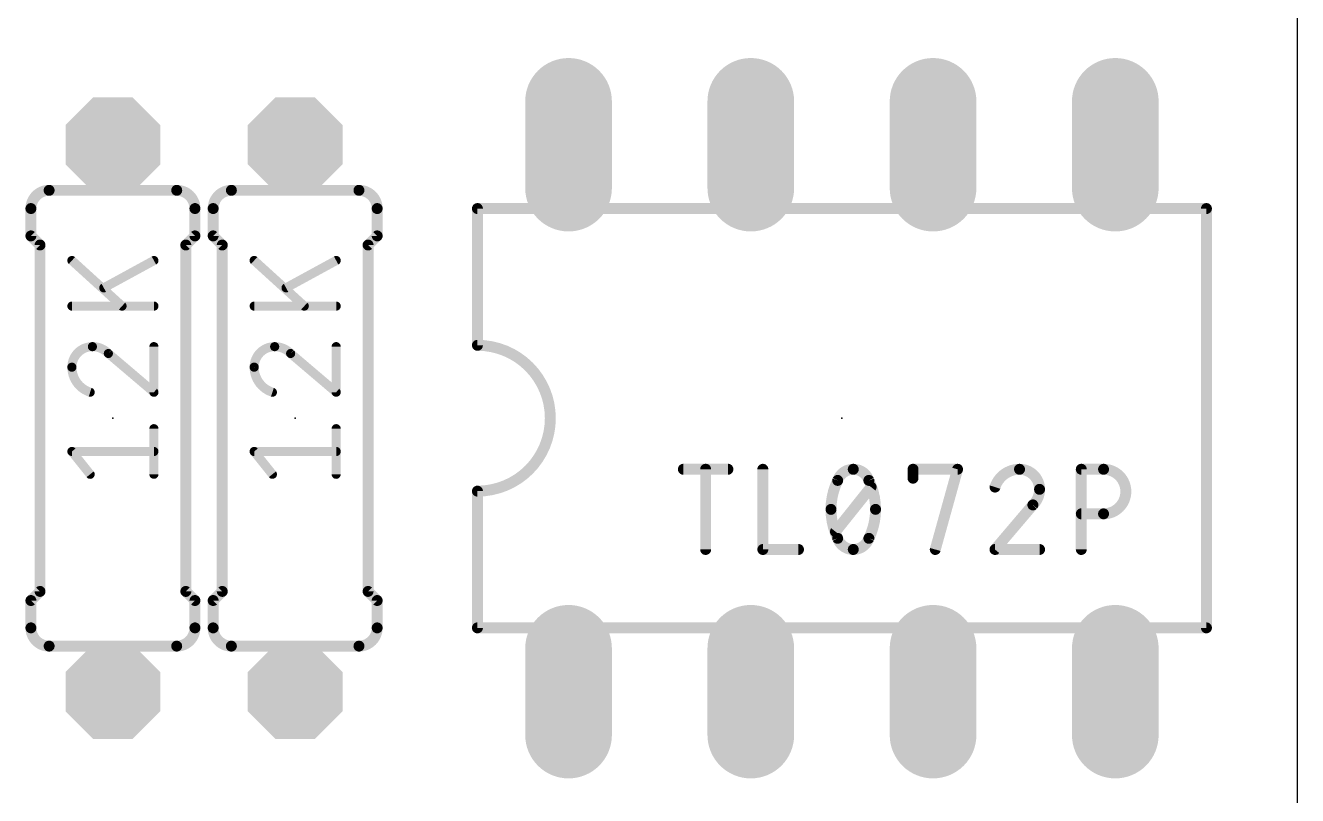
# Model space of a CAD drawing. Extents: x -0.1 to 59.2, y 0 to 90.2.
# Drawn here: x 41.33 to 59.05, y 68.4 to 79.13 of the extents above; entities that cross this region are included whole.
import ezdxf

# ---------------------------------------------------------------- set-up
doc = ezdxf.new("R2010")
doc.units = 0
for name, color, linetype in [('17', 110, 'CONTINUOUS'), ('20', 31, 'CONTINUOUS'), ('21', 253, 'CONTINUOUS'), ('23', 53, 'CONTINUOUS'), ('27', 253, 'CONTINUOUS'), ('51', 253, 'CONTINUOUS')]:
    doc.layers.add(name, color=color, linetype=linetype)

# ---------------------------------------------------------------- blocks, each defined once
blk = doc.blocks.new('LONGP100')
at = {"const_width": 1}
blk.add_lwpolyline([(-0.5, 0), (0.5, 0)], dxfattribs=at)
at = {"const_width": 0.5}
for points in [[(-0.5, 0.25, 1), (-0.5, -0.25)], [(0.5, -0.25, 1), (0.5, 0.25)]]:
    blk.add_lwpolyline(points, format="xyb", dxfattribs=at)
blk = doc.blocks.new('RECT')
blk.add_solid([(-0.5, -0.5), (0.5, -0.5), (-0.5, 0.5), (0.5, 0.5)])
blk = doc.blocks.new('OCTAGONP')
at = {"const_width": 0.5}
blk.add_lwpolyline([(-0.25, -0.1036), (-0.25, 0.1036), (-0.1036, 0.25), (0.1036, 0.25), (0.25, 0.1036), (0.25, -0.1036), (0.1036, -0.25), (-0.1036, -0.25), (-0.25, -0.1036), (-0.25, 0.1036)], dxfattribs=at)

msp = doc.modelspace()

# ---------------------------------------------------------------- linework, layer by layer
at = {"layer": '20'}
msp.add_line((59.055, 0), (59.055, 90.17), dxfattribs=at)
at = {"layer": '21'}
for points, const_width in [([(41.656, 76.835, 0.4142), (41.402, 76.581)], 0.1524), ([(41.656, 76.7969, 1), (41.656, 76.8731)], 0.0762), ([(43.688, 76.581, 0.4142), (43.434, 76.835)], 0.1524), ([(43.434, 76.8731, 1), (43.434, 76.7969)], 0.0762), ([(44.196, 76.835, 0.4142), (43.942, 76.581)], 0.1524), ([(44.196, 76.7969, 1), (44.196, 76.8731)], 0.0762), ([(46.228, 76.581, 0.4142), (45.974, 76.835)], 0.1524), ([(45.974, 76.8731, 1), (45.974, 76.7969)], 0.0762), ([(41.4401, 76.581, 1), (41.3639, 76.581)], 0.0762), ([(41.3639, 76.581, 1), (41.4401, 76.581)], 0.0762), ([(43.7261, 76.581, 1), (43.6499, 76.581)], 0.0762), ([(43.6499, 76.581, 1), (43.7261, 76.581)], 0.0762), ([(43.9801, 76.581, 1), (43.9039, 76.581)], 0.0762), ([(43.9039, 76.581, 1), (43.9801, 76.581)], 0.0762), ([(46.2661, 76.581, 1), (46.1899, 76.581)], 0.0762), ([(46.1899, 76.581, 1), (46.2661, 76.581)], 0.0762), ([(47.625, 76.6191, 1), (47.625, 76.5429)], 0.0762), ([(47.6631, 76.581, 1), (47.5869, 76.581)], 0.0762), ([(57.8231, 76.581, 1), (57.7469, 76.581)], 0.0762), ([(57.785, 76.5429, 1), (57.785, 76.6191)], 0.0762), ([(41.3639, 76.2, 1), (41.4401, 76.2)], 0.0762), ([(41.4289, 76.2269, 1), (41.3751, 76.1731)], 0.0762), ([(43.6499, 76.2, 1), (43.7261, 76.2)], 0.0762), ([(43.7149, 76.1731, 1), (43.6611, 76.2269)], 0.0762), ([(43.9039, 76.2, 1), (43.9801, 76.2)], 0.0762), ([(43.9689, 76.2269, 1), (43.9151, 76.1731)], 0.0762), ([(46.1899, 76.2, 1), (46.2661, 76.2)], 0.0762), ([(46.2549, 76.1731, 1), (46.2011, 76.2269)], 0.0762), ([(41.5671, 76.073, 1), (41.4909, 76.073)], 0.0762), ([(41.5021, 76.0461, 1), (41.5559, 76.0999)], 0.0762), ([(43.5991, 76.073, 1), (43.5229, 76.073)], 0.0762), ([(43.5341, 76.0999, 1), (43.5879, 76.0461)], 0.0762), ([(44.1071, 76.073, 1), (44.0309, 76.073)], 0.0762), ([(44.0421, 76.0461, 1), (44.0959, 76.0999)], 0.0762), ([(46.1391, 76.073, 1), (46.0629, 76.073)], 0.0762), ([(46.0741, 76.0999, 1), (46.1279, 76.0461)], 0.0762), ([(47.625, 72.644, 1), (47.625, 74.676)], 0.1524), ([(47.625, 74.7141, 1), (47.625, 74.6379)], 0.0762), ([(47.5869, 74.676, 1), (47.6631, 74.676)], 0.0762), ([(47.6631, 72.644, 1), (47.5869, 72.644)], 0.0762), ([(47.625, 72.6821, 1), (47.625, 72.6059)], 0.0762), ([(41.4909, 71.247, 1), (41.5671, 71.247)], 0.0762), ([(41.5559, 71.2201, 1), (41.5021, 71.2739)], 0.0762), ([(43.5229, 71.247, 1), (43.5991, 71.247)], 0.0762), ([(43.5879, 71.2739, 1), (43.5341, 71.2201)], 0.0762), ([(44.0309, 71.247, 1), (44.1071, 71.247)], 0.0762), ([(44.0959, 71.2201, 1), (44.0421, 71.2739)], 0.0762), ([(46.0629, 71.247, 1), (46.1391, 71.247)], 0.0762), ([(46.1279, 71.2739, 1), (46.0741, 71.2201)], 0.0762), ([(41.4401, 71.12, 1), (41.3639, 71.12)], 0.0762), ([(41.3751, 71.1469, 1), (41.4289, 71.0931)], 0.0762), ([(43.7261, 71.12, 1), (43.6499, 71.12)], 0.0762), ([(43.6611, 71.0931, 1), (43.7149, 71.1469)], 0.0762), ([(43.9801, 71.12, 1), (43.9039, 71.12)], 0.0762), ([(43.9151, 71.1469, 1), (43.9689, 71.0931)], 0.0762), ([(46.2661, 71.12, 1), (46.1899, 71.12)], 0.0762), ([(46.2011, 71.0931, 1), (46.2549, 71.1469)], 0.0762), ([(41.402, 70.739, 0.4142), (41.656, 70.485)], 0.1524), ([(41.4401, 70.739, 1), (41.3639, 70.739)], 0.0762), ([(41.3639, 70.739, 1), (41.4401, 70.739)], 0.0762), ([(43.434, 70.485, 0.4142), (43.688, 70.739)], 0.1524), ([(43.7261, 70.739, 1), (43.6499, 70.739)], 0.0762), ([(43.6499, 70.739, 1), (43.7261, 70.739)], 0.0762), ([(43.942, 70.739, 0.4142), (44.196, 70.485)], 0.1524), ([(43.9801, 70.739, 1), (43.9039, 70.739)], 0.0762), ([(43.9039, 70.739, 1), (43.9801, 70.739)], 0.0762), ([(45.974, 70.485, 0.4142), (46.228, 70.739)], 0.1524), ([(46.2661, 70.739, 1), (46.1899, 70.739)], 0.0762), ([(46.1899, 70.739, 1), (46.2661, 70.739)], 0.0762), ([(47.625, 70.7771, 1), (47.625, 70.7009)], 0.0762), ([(47.5869, 70.739, 1), (47.6631, 70.739)], 0.0762), ([(57.7469, 70.739, 1), (57.8231, 70.739)], 0.0762), ([(57.785, 70.7009, 1), (57.785, 70.7771)], 0.0762), ([(41.656, 70.4469, 1), (41.656, 70.5231)], 0.0762), ([(43.434, 70.5231, 1), (43.434, 70.4469)], 0.0762), ([(44.196, 70.4469, 1), (44.196, 70.5231)], 0.0762), ([(45.974, 70.5231, 1), (45.974, 70.4469)], 0.0762)]:
    msp.add_lwpolyline(points, format="xyb", dxfattribs=dict(at, const_width=const_width))
at = {"layer": '21', "const_width": 0.1524}
for points in [[(41.402, 76.581), (41.402, 76.2)], [(43.688, 76.581), (43.688, 76.2)], [(43.942, 76.581), (43.942, 76.2)], [(46.228, 76.581), (46.228, 76.2)], [(57.785, 76.581), (47.625, 76.581)], [(47.625, 76.581), (47.625, 74.676)], [(57.785, 76.581), (57.785, 70.739)], [(41.529, 76.073), (41.402, 76.2)], [(43.561, 76.073), (43.688, 76.2)], [(44.069, 76.073), (43.942, 76.2)], [(46.101, 76.073), (46.228, 76.2)], [(41.529, 71.247), (41.529, 76.073)], [(43.561, 71.247), (43.561, 76.073)], [(44.069, 71.247), (44.069, 76.073)], [(46.101, 71.247), (46.101, 76.073)], [(47.625, 70.739), (47.625, 72.644)], [(41.529, 71.247), (41.402, 71.12)], [(43.561, 71.247), (43.688, 71.12)], [(44.069, 71.247), (43.942, 71.12)], [(46.101, 71.247), (46.228, 71.12)], [(41.402, 70.739), (41.402, 71.12)], [(43.688, 70.739), (43.688, 71.12)], [(43.942, 70.739), (43.942, 71.12)], [(46.228, 70.739), (46.228, 71.12)], [(47.625, 70.739), (57.785, 70.739)]]:
    msp.add_lwpolyline(points, dxfattribs=at)
at = {"layer": '23'}
for p in [(42.545, 73.66), (45.085, 73.66), (52.705, 73.66)]:
    msp.add_point(p, dxfattribs=at)
at = {"layer": '27'}
for points, const_width in [([(41.9735, 75.8571), (42.672, 75.2221)], 0.127), ([(43.1165, 75.8571), (42.418, 75.4761)], 0.127), ([(44.5135, 75.8571), (45.212, 75.2221)], 0.127), ([(45.6565, 75.8571), (44.958, 75.4761)], 0.127), ([(43.1165, 75.2221), (41.9735, 75.2221)], 0.127), ([(45.6565, 75.2221), (44.5135, 75.2221)], 0.127), ([(43.1165, 74.022), (43.1165, 74.657)], 0.127), ([(45.6565, 74.022), (45.6565, 74.657)], 0.127), ([(42.4815, 74.5617), (43.1165, 74.022)], 0.127), ([(45.0215, 74.5617), (45.6565, 74.022)], 0.127), ([(43.1165, 72.879), (43.1165, 73.514)], 0.127), ([(45.6565, 72.879), (45.6565, 73.514)], 0.127), ([(42.2275, 72.879), (41.9735, 73.1964)], 0.127), ([(41.9735, 73.1964), (43.1165, 73.1964)], 0.127), ([(44.7675, 72.879), (44.5135, 73.1964)], 0.127), ([(44.5135, 73.1964), (45.6565, 73.1964)], 0.127), ([(50.4952, 72.9488), (51.1161, 72.9488)], 0.1524), ([(50.8056, 71.8312), (50.8056, 72.9488)], 0.1524), ([(51.6029, 72.9488), (51.6029, 71.8312)], 0.1524), ([(53.6956, 72.8246), (53.6956, 72.9488)], 0.1524), ([(53.6956, 72.9488), (54.3165, 72.9488)], 0.1524), ([(54.3165, 72.9488), (54.006, 71.8312)], 0.1524), ([(56.0409, 71.8312), (56.0409, 72.9488)], 0.1524), ([(56.0409, 72.9488), (56.3513, 72.9488)], 0.1524), ([(52.6147, 72.0796), (53.1114, 72.7004)], 0.1524), ([(55.3664, 72.4521), (54.8386, 71.8312)], 0.1524), ([(56.3513, 72.3279), (56.0409, 72.3279)], 0.1524), ([(51.6029, 71.8312), (52.0996, 71.8312)], 0.1524), ([(54.8386, 71.8312), (55.4595, 71.8312)], 0.1524)]:
    msp.add_lwpolyline(points, dxfattribs=dict(at, const_width=const_width))
for points, const_width in [([(41.9949, 75.8806, 1), (41.9521, 75.8336)], 0.0635), ([(43.1317, 75.8292, 1), (43.1013, 75.885)], 0.0635), ([(44.5349, 75.8806, 1), (44.4921, 75.8336)], 0.0635), ([(45.6717, 75.8292, 1), (45.6413, 75.885)], 0.0635), ([(42.4028, 75.504, 1), (42.4332, 75.4482)], 0.0635), ([(44.9428, 75.504, 1), (44.9732, 75.4482)], 0.0635), ([(41.9735, 75.2538, 1), (41.9735, 75.1903)], 0.0635), ([(42.6506, 75.1986, 1), (42.6934, 75.2456)], 0.0635), ([(43.1165, 75.1903, 1), (43.1165, 75.2538)], 0.0635), ([(44.5135, 75.2538, 1), (44.5135, 75.1903)], 0.0635), ([(45.1906, 75.1986, 1), (45.2334, 75.2456)], 0.0635), ([(45.6565, 75.1903, 1), (45.6565, 75.2538)], 0.0635), ([(42.2593, 74.657, 0.4142), (41.9735, 74.3712)], 0.127), ([(42.2592, 74.6887, 1), (42.2593, 74.6252)], 0.0635), ([(42.4815, 74.5617, 0.2053), (42.2593, 74.657)], 0.127), ([(42.2593, 74.6252, 1), (42.2593, 74.6887)], 0.0635), ([(43.1483, 74.657, 1), (43.0847, 74.657)], 0.0635), ([(44.7993, 74.657, 0.4142), (44.5135, 74.3712)], 0.127), ([(44.7992, 74.6887, 1), (44.7993, 74.6252)], 0.0635), ([(45.0215, 74.5617, 0.2053), (44.7993, 74.657)], 0.127), ([(44.7993, 74.6252, 1), (44.7993, 74.6887)], 0.0635), ([(45.6883, 74.657, 1), (45.6247, 74.657)], 0.0635), ([(42.5021, 74.5859, 1), (42.4609, 74.5375)], 0.0635), ([(42.4585, 74.5398, 1), (42.5045, 74.5836)], 0.0635), ([(45.0421, 74.5859, 1), (45.0009, 74.5375)], 0.0635), ([(44.9985, 74.5398, 1), (45.0445, 74.5836)], 0.0635), ([(42.0053, 74.3712, 1), (41.9417, 74.3712)], 0.0635), ([(41.9417, 74.3712, 1), (42.0053, 74.3712)], 0.0635), ([(41.9735, 74.3712, 0.3252), (42.2275, 74.022)], 0.127), ([(44.5453, 74.3712, 1), (44.4817, 74.3712)], 0.0635), ([(44.4817, 74.3712, 1), (44.5453, 74.3712)], 0.0635), ([(44.5135, 74.3712, 0.3252), (44.7675, 74.022)], 0.127), ([(42.2177, 73.9917, 1), (42.2373, 74.0522)], 0.0635), ([(43.0847, 74.022, 1), (43.1483, 74.022)], 0.0635), ([(43.0959, 73.9978, 1), (43.1371, 74.0461)], 0.0635), ([(44.7577, 73.9917, 1), (44.7773, 74.0522)], 0.0635), ([(45.6247, 74.022, 1), (45.6883, 74.022)], 0.0635), ([(45.6359, 73.9978, 1), (45.6771, 74.0461)], 0.0635), ([(43.1483, 73.514, 1), (43.0847, 73.514)], 0.0635), ([(45.6883, 73.514, 1), (45.6247, 73.514)], 0.0635), ([(41.9983, 73.2163, 1), (41.9487, 73.1766)], 0.0635), ([(41.9735, 73.2282, 1), (41.9735, 73.1647)], 0.0635), ([(43.1165, 73.1647, 1), (43.1165, 73.2282)], 0.0635), ([(44.5383, 73.2163, 1), (44.4887, 73.1766)], 0.0635), ([(44.5135, 73.2282, 1), (44.5135, 73.1647)], 0.0635), ([(45.6565, 73.1647, 1), (45.6565, 73.2282)], 0.0635), ([(42.2027, 72.8591, 1), (42.2523, 72.8988)], 0.0635), ([(43.0847, 72.879, 1), (43.1483, 72.879)], 0.0635), ([(44.7427, 72.8591, 1), (44.7923, 72.8988)], 0.0635), ([(45.6247, 72.879, 1), (45.6883, 72.879)], 0.0635), ([(50.4952, 72.9869, 1), (50.4952, 72.9107)], 0.0762), ([(50.8437, 72.9488, 1), (50.7675, 72.9488)], 0.0762), ([(51.1161, 72.9107, 1), (51.1161, 72.9869)], 0.0762), ([(51.641, 72.9488, 1), (51.5648, 72.9488)], 0.0762), ([(52.6457, 72.7936, 0.1139), (52.5526, 72.39)], 0.1524), ([(52.863, 72.9488, 0.3205), (52.6457, 72.7936)], 0.1524), ([(52.68, 72.7769, 1), (52.6115, 72.8103)], 0.0762), ([(53.0803, 72.7936, 0.3205), (52.863, 72.9488)], 0.1524), ([(52.863, 72.9869, 1), (52.863, 72.9107)], 0.0762), ([(52.863, 72.9107, 1), (52.863, 72.9869)], 0.0762), ([(53.1146, 72.8103, 1), (53.0461, 72.7769)], 0.0762), ([(53.1735, 72.39, 0.1139), (53.0804, 72.7936)], 0.1524), ([(53.7337, 72.9488, 1), (53.6575, 72.9488)], 0.0762), ([(53.6956, 72.9869, 1), (53.6956, 72.9107)], 0.0762), ([(54.3532, 72.9386, 1), (54.2798, 72.959)], 0.0762), ([(54.3165, 72.9107, 1), (54.3165, 72.9869)], 0.0762), ([(55.1801, 72.9488, 0.3252), (54.8386, 72.7004)], 0.1524), ([(55.4595, 72.6694, 0.4142), (55.1801, 72.9488)], 0.1524), ([(55.1801, 72.9869, 1), (55.1801, 72.9107)], 0.0762), ([(55.1801, 72.9107, 1), (55.1801, 72.9869)], 0.0762), ([(56.079, 72.9488, 1), (56.0028, 72.9488)], 0.0762), ([(56.0409, 72.9869, 1), (56.0409, 72.9107)], 0.0762), ([(56.3513, 72.3279, 1), (56.3513, 72.9488)], 0.1524), ([(56.3513, 72.9869, 1), (56.3513, 72.9107)], 0.0762), ([(56.3513, 72.9107, 1), (56.3513, 72.9869)], 0.0762), ([(52.6097, 72.8059, 1), (52.6818, 72.7812)], 0.0762), ([(53.0443, 72.7812, 1), (53.1164, 72.8059)], 0.0762), ([(53.1411, 72.6766, 1), (53.0816, 72.7242)], 0.0762), ([(53.6575, 72.8246, 1), (53.7337, 72.8246)], 0.0762), ([(54.8024, 72.7122, 1), (54.8748, 72.6887)], 0.0762), ([(55.3664, 72.4521, 0.2053), (55.4595, 72.6694)], 0.1524), ([(55.4976, 72.6694, 1), (55.4214, 72.6694)], 0.0762), ([(55.4214, 72.6694, 1), (55.4976, 72.6694)], 0.0762), ([(55.3401, 72.4797, 1), (55.3926, 72.4245)], 0.0762), ([(55.3954, 72.4274, 1), (55.3373, 72.4768)], 0.0762), ([(52.5526, 72.39, 0.1139), (52.6457, 71.9864)], 0.1524), ([(52.5907, 72.39, 1), (52.5145, 72.39)], 0.0762), ([(52.5145, 72.39, 1), (52.5907, 72.39)], 0.0762), ([(53.0804, 71.9864, 0.1139), (53.1735, 72.39)], 0.1524), ([(53.2116, 72.39, 1), (53.1354, 72.39)], 0.0762), ([(53.1354, 72.39, 1), (53.2116, 72.39)], 0.0762), ([(56.0409, 72.366, 1), (56.0409, 72.2898)], 0.0762), ([(56.3513, 72.366, 1), (56.3513, 72.2898)], 0.0762), ([(56.3513, 72.2898, 1), (56.3513, 72.366)], 0.0762), ([(52.5849, 72.1034, 1), (52.6444, 72.0558)], 0.0762), ([(52.6818, 71.9988, 1), (52.6097, 71.9741)], 0.0762), ([(52.6457, 71.9864, 0.3205), (52.863, 71.8312)], 0.1524), ([(52.6115, 71.9697, 1), (52.68, 72.0031)], 0.0762), ([(52.863, 71.8312, 0.3205), (53.0803, 71.9864)], 0.1524), ([(53.0461, 72.0031, 1), (53.1146, 71.9697)], 0.0762), ([(53.1164, 71.9741, 1), (53.0443, 71.9988)], 0.0762), ([(50.7675, 71.8312, 1), (50.8437, 71.8312)], 0.0762), ([(51.6029, 71.8693, 1), (51.6029, 71.7931)], 0.0762), ([(51.5648, 71.8312, 1), (51.641, 71.8312)], 0.0762), ([(52.0996, 71.7931, 1), (52.0996, 71.8693)], 0.0762), ([(52.863, 71.8693, 1), (52.863, 71.7931)], 0.0762), ([(52.863, 71.7931, 1), (52.863, 71.8693)], 0.0762), ([(53.9693, 71.8414, 1), (54.0428, 71.821)], 0.0762), ([(54.8386, 71.8693, 1), (54.8386, 71.7931)], 0.0762), ([(54.8096, 71.8559, 1), (54.8676, 71.8065)], 0.0762), ([(55.4595, 71.7931, 1), (55.4595, 71.8693)], 0.0762), ([(56.0028, 71.8312, 1), (56.079, 71.8312)], 0.0762)]:
    msp.add_lwpolyline(points, format="xyb", dxfattribs=dict(at, const_width=const_width))
at = {"layer": '51'}
for points, const_width in [([(42.545, 77.47), (42.545, 77.089)], 0.6096), ([(45.085, 77.47), (45.085, 77.089)], 0.6096), ([(41.656, 76.835), (43.434, 76.835)], 0.1524), ([(44.196, 76.835), (45.974, 76.835)], 0.1524), ([(41.656, 70.485), (43.434, 70.485)], 0.1524), ([(42.545, 70.231), (42.545, 69.85)], 0.6096), ([(44.196, 70.485), (45.974, 70.485)], 0.1524), ([(45.085, 70.231), (45.085, 69.85)], 0.6096)]:
    msp.add_lwpolyline(points, dxfattribs=dict(at, const_width=const_width))
for points, const_width in [([(42.6974, 77.47, 1), (42.3926, 77.47)], 0.3048), ([(45.2374, 77.47, 1), (44.9326, 77.47)], 0.3048), ([(42.3926, 77.089, 1), (42.6974, 77.089)], 0.3048), ([(44.9326, 77.089, 1), (45.2374, 77.089)], 0.3048), ([(41.656, 76.8731, 1), (41.656, 76.7969)], 0.0762), ([(43.434, 76.7969, 1), (43.434, 76.8731)], 0.0762), ([(44.196, 76.8731, 1), (44.196, 76.7969)], 0.0762), ([(45.974, 76.7969, 1), (45.974, 76.8731)], 0.0762), ([(41.656, 70.5231, 1), (41.656, 70.4469)], 0.0762), ([(42.6974, 70.231, 1), (42.3926, 70.231)], 0.3048), ([(43.434, 70.4469, 1), (43.434, 70.5231)], 0.0762), ([(44.196, 70.5231, 1), (44.196, 70.4469)], 0.0762), ([(45.2374, 70.231, 1), (44.9326, 70.231)], 0.3048), ([(45.974, 70.4469, 1), (45.974, 70.5231)], 0.0762), ([(42.3926, 69.85, 1), (42.6974, 69.85)], 0.3048), ([(44.9326, 69.85, 1), (45.2374, 69.85)], 0.3048)]:
    msp.add_lwpolyline(points, format="xyb", dxfattribs=dict(at, const_width=const_width))

# ---------------------------------------------------------------- block references
at = {"layer": '17'}
for name, p, xscale, yscale, rotation in [('LONGP100', (48.895, 77.47), 1.208, 1.208, 90), ('LONGP100', (48.895, 77.47), 1.208, 1.208, 90), ('LONGP100', (51.435, 77.47), 1.208, 1.208, 90), ('LONGP100', (51.435, 77.47), 1.208, 1.208, 90), ('LONGP100', (53.975, 77.47), 1.208, 1.208, 90), ('LONGP100', (53.975, 77.47), 1.208, 1.208, 90), ('LONGP100', (56.515, 77.47), 1.208, 1.208, 90), ('LONGP100', (56.515, 77.47), 1.208, 1.208, 90), ('OCTAGONP', (42.545, 77.47), 1.3208, 1.3208, 270), ('OCTAGONP', (42.545, 77.47), 1.3208, 1.3208, 270), ('OCTAGONP', (45.085, 77.47), 1.3208, 1.3208, 270), ('OCTAGONP', (45.085, 77.47), 1.3208, 1.3208, 270), ('LONGP100', (48.895, 69.85), 1.208, 1.208, 90), ('LONGP100', (48.895, 69.85), 1.208, 1.208, 90), ('LONGP100', (51.435, 69.85), 1.208, 1.208, 90), ('LONGP100', (51.435, 69.85), 1.208, 1.208, 90), ('LONGP100', (53.975, 69.85), 1.208, 1.208, 90), ('LONGP100', (53.975, 69.85), 1.208, 1.208, 90), ('LONGP100', (56.515, 69.85), 1.208, 1.208, 90), ('LONGP100', (56.515, 69.85), 1.208, 1.208, 90), ('OCTAGONP', (42.545, 69.85), 1.3208, 1.3208, 270), ('OCTAGONP', (42.545, 69.85), 1.3208, 1.3208, 270), ('OCTAGONP', (45.085, 69.85), 1.3208, 1.3208, 270), ('OCTAGONP', (45.085, 69.85), 1.3208, 1.3208, 270)]:
    msp.add_blockref(name, p, dxfattribs=dict(at, xscale=xscale, yscale=yscale, rotation=rotation))
at = {"layer": '51', "xscale": 0.254, "yscale": 0.6096, "rotation": 270}
for p in [(42.545, 76.962), (45.085, 76.962), (42.545, 70.358), (45.085, 70.358)]:
    msp.add_blockref('RECT', p, dxfattribs=at)

doc.saveas('drawing.dxf')
